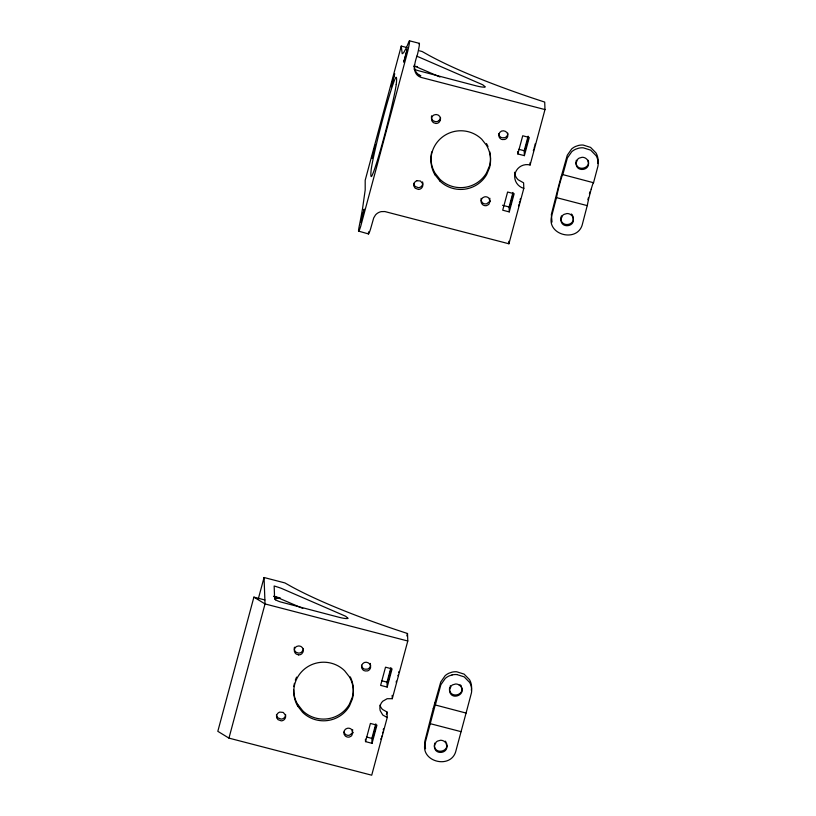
<?xml version="1.0" encoding="UTF-8"?>
<svg xmlns="http://www.w3.org/2000/svg" width="816" height="816" viewBox="0 0 816 816"><rect width="100%" height="100%" fill="white"/><g stroke="black" fill="none" stroke-linecap="round" stroke-linejoin="round"><path stroke-width="1.22" d="M573.352 218.3C573.944 225.491 562.367 227.021 561.031 219.943A6.406 6.304 -2.1 0 1 560.867 218.147M507.776 133.141L507.715 134.314A4.539 4.468 -2.1 0 1 504.737 137.69L502.095 137.771M466.069 713.062L456.073 750.261C451.86 770.12 419.23 761.95 425.279 742.427L435.224 704.953L466.069 713.062L471.424 692.947A15.922 15.677 -2.1 0 0 471.566 688.286L471.301 686.756A16.116 15.871 -2.1 0 0 469.608 682.411L464.192 676.862L456.766 674.526M591.202 189.108L588.877 198.023A12.016 0.602 -75.4 0 0 587.469 204.683L582.563 223.553C578.36 243.403 545.731 235.232 551.779 215.71L556.716 196.707A12.046 0.612 -75.4 0 1 559.664 184.018A12.046 0.612 -75.4 0 1 562.673 174.573L593.538 182.733L597.924 166.24A15.922 15.677 -2.1 0 0 598.067 161.578L597.802 160.038A16.116 15.871 -2.1 0 0 596.108 155.703L590.682 150.144L583.267 147.818A15.739 15.504 -2.1 0 0 578.615 148.216L575.668 149.206A15.739 15.504 -2.1 0 0 571.751 151.715L567.375 157.998L562.785 174.757M414.375 64.841C413.59 69.431 416.476 74.225 420.842 75.776L418.639 75.205M481.124 198.319L481.124 200.634L482.307 202.643A4.539 4.478 -2.1 0 0 486.703 203.776L489.447 201.685L489.896 198.288M398.616 672.608L398.769 671.741M383.245 730.024L383.489 728.861M449.698 687.409L449.494 688.602A6.406 6.304 -2.1 0 0 449.657 690.397C451.166 698.19 463.967 695.242 461.815 687.562M560.939 217.546L561.5 215.822M520.129 200.012L520.455 198.604M382.541 732.982L382.755 732.095M397.902 675.76L398.045 675.179M534.868 145.299L535.245 143.759M519.333 203.133L519.741 201.562M589.427 193.759L589.958 191.791M407.296 47.665L401.258 46.094L365.191 180.285L365.191 189.975L362.59 208.304A178.01 8.986 -75.4 0 1 360.233 221.126L359.295 225.889A22.399 1.132 -75.4 0 0 358.54 231.101L368.516 233.947A22.399 1.132 -75.4 0 0 369.454 232.172A22.256 1.122 -75.4 0 0 370.566 228.959L373.708 217.923L375.472 214.996A10.098 9.945 -2.1 0 1 378.124 212.813A10.098 9.945 -2.1 0 1 381.358 211.619L384.826 211.548L508.919 243.78L523.811 188.363L523.607 182.845L518.099 179.744A12.22 12.036 -2.1 0 1 514.529 172.258M264.884 599.974L253.898 597.128L217.821 731.32L228.949 738.123L371.719 775.2L387.223 717.519L387.019 712.001L382.582 709.492A9.884 9.731 -2.1 0 1 380.001 705.136M258.254 599.077L264.058 577.514L284.917 582.93L291.893 586.857A236.477 39.29 15 0 0 316.894 599.179A235.824 39.178 15 0 0 358.571 616.376A236.14 39.239 15 0 0 394.74 629.289L407.51 633.512L407.786 640.999L392.282 698.69L387.161 698.71L382.735 701.25A9.894 9.741 -2.1 0 0 380.205 710.654L382.775 715.01L387.223 717.519M228.949 738.123L265.027 603.932L264.058 577.514M517.834 153.949L522.719 135.772L529.268 137.465L524.382 155.642L517.834 153.949L517.752 151.48M509.266 211.905L514.151 193.729L507.603 192.025L502.717 210.202L509.266 211.905L509.082 206.978L512.989 192.433M524.382 155.642L524.198 150.715L528.115 136.18M365.517 741.622L370.403 723.445L376.941 725.149L372.055 743.325L365.517 741.622L365.425 739.163M372.055 743.325L371.882 738.398L375.788 723.853M387.182 687.072L392.068 668.896L385.519 667.192L380.633 685.369L387.182 687.072L386.998 682.135L390.905 667.6M523.811 188.363C518.629 186.997 514.723 182.111 514.682 176.725A12.281 12.087 -2.1 0 1 530.104 164.995L544.986 109.579L544.711 102.092L531.94 97.869A236.14 39.239 15 0 1 495.771 84.946A235.824 39.178 15 0 1 445.108 63.566A236.477 39.29 15 0 1 429.104 55.427L422.127 51.51L419.383 50.796M406.858 635.95L407.51 633.512M386.376 714.388L387.019 712.001M435.316 705.075L440.875 684.706L445.261 678.433A15.739 15.504 -2.1 0 1 449.167 675.923L452.115 674.924M433.235 708.584L432.194 712.49A22.817 1.153 -75.4 0 0 430.664 718.417L424.861 741.173L425.513 748.782M534.041 148.379L534.449 146.88M518.527 205.958L518.915 204.643M381.49 736.807L381.715 736.063M561.275 176.409L567.273 155.234L571.649 148.961A15.739 15.504 -2.1 0 1 575.566 146.452L578.513 145.452A15.739 15.504 -2.1 0 1 583.165 145.054L590.58 147.39L596.006 152.939A16.116 15.871 -2.1 0 1 597.7 157.284L597.965 158.814A15.922 15.677 -2.1 0 1 597.822 163.475M434.775 703.127L440.773 681.952L445.159 675.668A15.739 15.504 -2.1 0 1 449.065 673.159L452.023 672.16A15.739 15.504 -2.1 0 1 456.664 671.772L464.09 674.098L469.506 679.657A16.116 15.871 -2.1 0 1 471.199 683.992L471.464 685.532A15.922 15.677 -2.1 0 1 471.322 690.183M576.371 160.13L575.994 161.894A6.406 6.304 -2.1 0 0 576.147 163.69C577.769 171.86 591.161 168.086 588.142 160.262M434.571 743.662L434.755 743.09M533.307 150.766L533.644 149.705M396.107 682.186L396.443 681.125M380.725 739.163L380.98 738.449M450.116 686.276L450.422 685.746M438.977 120.544L440.283 118.616A4.549 4.488 -2.1 0 0 440.507 117.473M274.655 598.75L280.327 598.016L273.737 596.302M416.976 180.683L420.434 181.009L422.647 183.651A4.559 4.488 -2.1 0 1 422.3 187.068L421.617 188.017A4.519 4.447 -2.1 0 1 418.445 189.434L415.191 188.231L413.947 186.262A4.519 4.447 -2.1 0 1 416.986 180.734M414.069 66.647L415.211 66.504M416.374 66.484L417.527 66.596M298.544 654.85L296.32 654.116A4.549 4.488 -2.1 0 1 295.81 647.037L296.81 646.384A4.549 4.488 -2.1 0 1 303.144 651.811L301.838 653.738A4.549 4.488 -2.1 0 1 298.534 654.871M401.258 46.094L402.206 53.754L403.665 52.683L405.827 48.817A175.828 8.874 -75.4 0 0 408.673 42.218A22.256 1.122 -75.4 0 1 409.52 40.81L419.404 43.37L419.414 44.584A22.399 1.132 -75.4 0 1 418.588 49.409A22.256 1.122 -75.4 0 1 417.527 54.254C415.048 61.618 410.907 73.634 420.893 77.357L544.986 109.579M518.752 149.297L524.198 150.715M556.634 197.666L587.377 205.652M502.534 205.275L509.082 206.978M407.786 640.999L265.027 603.932L253.898 597.128M381.541 680.728L386.998 682.135M430.328 723.69L461.071 731.666M366.425 736.981L371.882 738.398M502.156 139.546L504.798 139.465A4.539 4.468 -2.1 0 0 507.776 136.088C508.786 131.743 502.636 128.877 499.882 132.314A4.539 4.468 -2.1 0 0 501.34 139.271M364.895 669.191L367.537 669.12A4.539 4.468 -2.1 0 0 370.505 665.734L370.342 663.418M364.956 670.966L367.598 670.895A4.539 4.468 -2.1 0 0 370.576 667.508C371.586 663.173 365.435 660.307 362.671 663.734A4.539 4.468 -2.1 0 0 364.14 670.691M439.987 76.99L416.048 66.698A23.46 3.896 15 0 0 414.069 66.004M302.787 608.41L278.848 598.128A23.46 3.896 15 0 0 273.717 596.394M459.061 684.92L460.03 685.654A6.069 5.977 -2.1 0 1 461.183 687.062C466.038 694.916 451.585 700.546 449.698 691.58A6.406 6.304 -2.1 0 1 449.534 689.785L451.207 685.97A6.446 6.355 -2.1 0 1 452.635 684.848L455.552 684.012A6.283 6.191 -2.1 0 1 459.092 684.93M275.563 599.821L274.635 599.005L274.156 585.99L275.247 586.316A23.46 3.896 15 0 1 281.459 588.387L345.586 616.223L348.126 618.344A9.364 1.561 15 0 1 339.293 617.355L280.255 601.861A10.098 1.673 15 0 1 275.594 599.831M439.824 180.907L435.071 174.859M302.552 710.563L297.809 704.504M297.871 706.279L302.624 712.337A29.804 29.345 -2.1 0 0 349.421 706.085L352.379 698.996A29.804 29.345 -2.1 0 0 349.34 676.76L344.587 670.711A29.804 29.345 -2.1 0 0 297.799 706.299M593.538 182.733L593.416 182.57A12.016 0.602 -75.4 0 0 591.202 189.149M461.132 685.879L461.417 686.419M276.746 717.682L277.991 719.651L281.245 720.854A4.559 4.488 -2.1 0 0 284.417 719.437L285.1 718.488A4.559 4.488 -2.1 0 0 285.437 715.071L283.234 712.429L279.776 712.103A4.559 4.488 -2.1 0 0 276.716 717.692M343.924 732.064L345.107 734.063A4.539 4.478 -2.1 0 0 349.493 735.196L352.247 733.105L352.696 729.708M572.791 215.965L573.189 217.107M368.516 233.947L368.424 233.672A22.399 1.132 -75.4 0 1 368.577 231.836M446.525 743.233C449.545 751.057 436.152 754.831 434.53 746.65A6.406 6.304 -2.1 0 1 434.377 744.855M552.014 222.074L551.351 214.465L557.165 191.709A22.817 1.153 -75.4 0 1 558.685 185.773L559.735 181.876A22.817 1.153 -75.4 0 1 561.286 176.378M409.52 40.8L409.53 42.014A22.399 1.132 -75.4 0 1 408.704 46.849A22.256 1.122 -75.4 0 1 407.643 51.683L360.682 226.399A22.256 1.122 -75.4 0 1 359.57 229.602A22.399 1.132 -75.4 0 1 358.632 231.377M530.012 162.792L530.094 164.995M508.827 241.281L508.919 243.78M392.159 695.385L392.282 698.69M418.945 43.891A22.256 1.122 -75.4 0 1 419.404 43.381M422.576 181.876A4.559 4.488 -2.1 0 1 422.239 185.293L421.546 186.242A4.559 4.488 -2.1 0 1 418.353 187.67L415.13 186.456L413.885 184.487A4.559 4.488 -2.1 0 1 413.661 183.335M431.715 151.919A29.753 29.294 -2.1 0 0 435.02 173.084L439.763 179.132A29.753 29.294 -2.1 0 0 486.55 172.87L489.518 165.801A29.804 29.345 -2.1 0 0 489.733 151.684M438.977 120.554A4.549 4.488 -2.1 0 1 435.673 121.676L433.459 120.921A4.549 4.488 -2.1 0 1 431.644 115.78M439.753 180.928A29.804 29.345 -2.1 0 0 486.622 174.665L489.58 167.576A29.804 29.345 -2.1 0 0 486.54 145.34L481.797 139.291A29.804 29.345 -2.1 0 0 434.999 174.879M501.279 137.496A4.539 4.468 -2.1 0 1 498.729 133.793M416.68 56.263A23.46 3.896 15 0 1 418.669 56.967L482.786 84.803L485.326 86.924A9.364 1.561 15 0 1 476.503 85.935L417.455 70.441A10.098 1.673 15 0 1 414.712 69.391A10.098 1.673 15 0 1 413.957 69.044M486.479 143.565A29.804 29.345 -2.1 0 1 487.988 146.492M350.309 676.913A29.804 29.345 -2.1 0 1 352.308 697.221L349.36 704.3A29.804 29.345 -2.1 0 1 302.481 710.583M297.728 704.524A29.804 29.345 -2.1 0 1 293.699 689.867M293.872 686.582A29.804 29.345 -2.1 0 1 294.423 683.318M295.341 680.167A29.804 29.345 -2.1 0 1 296.616 677.107M364.079 668.916A4.539 4.468 -2.1 0 1 361.529 665.213M303.307 648.893A4.549 4.488 -2.1 0 1 303.083 650.036L301.767 651.964A4.539 4.478 -2.1 0 1 298.483 653.086L296.249 652.341A4.539 4.478 -2.1 0 1 294.464 647.2M285.569 714.449A4.559 4.488 -2.1 0 1 285.039 716.713L284.345 717.662A4.559 4.488 -2.1 0 1 281.153 719.1L277.919 717.876L276.675 715.918A4.559 4.488 -2.1 0 1 276.451 714.765M587.908 199.696A22.817 1.153 -75.4 0 1 588.407 197.727M571.363 214.016A6.069 5.977 -2.1 0 1 571.792 214.445M572.179 214.914A6.069 5.977 -2.1 0 1 572.506 215.424M433.245 708.553A22.817 1.153 -75.4 0 1 434.785 703.086M445.301 741.163A6.069 5.977 -2.1 0 1 446.015 742.142M452.044 674.944A15.739 15.504 -2.1 0 1 456.695 674.557M460.418 684.899A6.069 5.977 -2.1 0 1 460.805 685.369M446.903 746.191C447.494 753.392 435.907 754.912 434.571 747.833A6.406 6.304 -2.1 0 1 434.418 746.038L436.081 742.223A6.446 6.355 -2.1 0 1 437.509 741.101L440.436 740.275A6.283 6.191 -2.1 0 1 443.975 741.193L444.914 741.907A6.069 5.977 -2.1 0 1 446.056 743.315L446.903 746.191M573.403 219.484C573.985 226.675 562.408 228.205 561.071 221.126A6.406 6.304 -2.1 0 1 560.918 219.331L562.581 215.516A6.446 6.355 -2.1 0 1 564.009 214.384L566.926 213.557A6.283 6.191 -2.1 0 1 570.476 214.475L571.414 215.2A6.069 5.977 -2.1 0 1 572.557 216.607L573.403 219.484M588.52 163.22C589.111 170.422 577.534 171.952 576.198 164.873A6.406 6.304 -2.1 0 1 576.035 163.078L577.697 159.263A6.446 6.355 -2.1 0 1 579.136 158.131L582.053 157.304A6.283 6.191 -2.1 0 1 585.592 158.222L586.531 158.947A6.069 5.977 -2.1 0 1 587.673 160.354L588.52 163.22M360.825 221.707L360.845 222.319L364.191 209.171L360.825 221.707M391.231 86.19L391.252 86.802L394.669 73.736L391.231 86.19M376.003 725.526L372.861 737.501L376.003 725.526M391.119 669.273L387.988 681.248L391.119 669.273M513.203 194.106L510.071 206.081L513.203 194.106M528.329 137.853L525.188 149.828L528.329 137.853M352.91 732.635L351.594 735.808L349.564 736.981A4.539 4.478 -2.1 0 1 345.168 735.838C342.7 733.584 343.944 729.076 347.188 728.341A4.539 4.478 -2.1 0 1 351.574 729.484L352.91 732.635M490.12 201.215L488.804 204.388L486.764 205.55A4.539 4.478 -2.1 0 1 482.368 204.418C479.91 202.154 481.144 197.656 484.388 196.921A4.539 4.478 -2.1 0 1 488.784 198.064L490.12 201.215M372.065 157.355L372.004 158.273L375.431 145.085L372.065 157.355M403.93 61.159L403.838 62.22L407.286 49.042L403.93 61.159M440.344 120.391L439.039 122.318A4.549 4.488 -2.1 0 1 435.744 123.451L433.52 122.696A4.549 4.488 -2.1 0 1 433.01 115.617L434.02 114.964A4.549 4.488 -2.1 0 1 440.344 120.391M396.219 84.538A110.925 5.6 -75.4 0 0 395.954 77.285A49.98 2.519 -75.4 0 0 383.357 116.831A49.98 2.519 -75.4 0 0 371.239 169.238A110.639 5.59 -75.4 0 0 370.984 175.879A49.98 2.519 -75.4 0 0 382.418 143.075A49.98 2.519 -75.4 0 0 396.219 84.538"/></g></svg>
